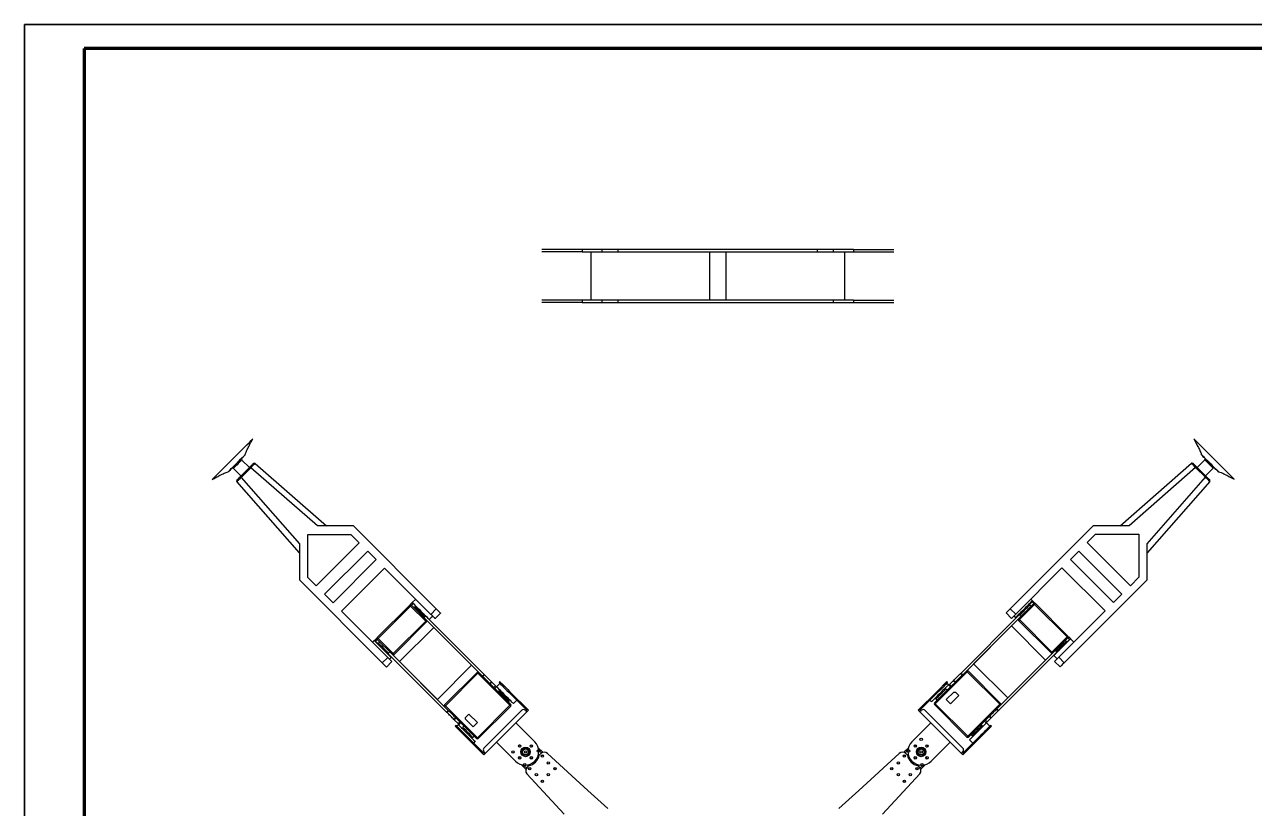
# Model space of a CAD drawing. Header units: millimetres. Extents: x 39 to 880, y 35 to 629.
# Drawn here: x 39 to 556, y 300 to 629 of the extents above; entities that cross this region are included whole.
import ezdxf

# ---------------------------------------------------------------- set-up
doc = ezdxf.new("R2010")
doc.units = ezdxf.units.MM
for name, color, linetype, lineweight in [('0粗实线', 7, 'Continuous', 70), ('0细实线', 7, 'Continuous', 35), ('粗实线', 7, 'Continuous', 70)]:
    doc.layers.add(name, color=color, linetype=linetype, lineweight=lineweight)

msp = doc.modelspace()

# ---------------------------------------------------------------- linework, layer by layer
at = {"color": 7, "linetype": 'Continuous', "lineweight": 25}
for p, q in [((273.67, 534.99), (256.69, 534.99)), ((273.67, 533.99), (256.69, 533.99)), ((273.67, 534.99), (273.67, 533.99)), ((282.03, 534.99), (273.67, 534.99)), ((273.67, 533.99), (282.03, 533.99)), ((277.18, 533.99), (277.18, 513.69)), ((282.03, 533.99), (282.03, 534.99)), ((288.69, 534.99), (282.03, 534.99)), ((282.03, 533.99), (288.69, 533.99)), ((288.69, 533.99), (288.69, 534.99)), ((372.49, 534.99), (288.69, 534.99)), ((288.69, 533.99), (372.49, 533.99)), ((327.18, 513.69), (327.18, 533.99)), ((334, 533.99), (334, 513.69)), ((372.49, 533.99), (372.49, 534.99)), ((379.14, 534.99), (372.49, 534.99)), ((372.49, 533.99), (379.14, 533.99)), ((379.14, 533.99), (379.14, 534.99)), ((387.51, 534.99), (379.14, 534.99)), ((379.14, 533.99), (387.51, 533.99)), ((384, 513.69), (384, 533.99)), ((387.51, 534.99), (387.51, 533.99)), ((387.51, 534.99), (404.48, 534.99)), ((387.51, 533.99), (404.48, 533.99)), ((273.67, 513.69), (256.69, 513.69)), ((273.67, 512.69), (256.69, 512.69)), ((273.67, 513.69), (273.67, 512.69)), ((282.03, 513.69), (273.67, 513.69)), ((273.67, 512.69), (282.03, 512.69)), ((282.03, 512.69), (282.03, 513.69)), ((288.69, 513.69), (282.03, 513.69)), ((282.03, 512.69), (288.69, 512.69)), ((288.69, 512.69), (288.69, 513.69)), ((372.49, 513.69), (288.69, 513.69)), ((288.69, 512.69), (372.49, 512.69)), ((379.14, 513.69), (372.49, 513.69)), ((379.14, 512.69), (379.14, 513.69)), ((387.51, 513.69), (379.14, 513.69)), ((387.51, 513.69), (387.51, 512.69)), ((387.51, 513.69), (404.48, 513.69)), ((387.51, 512.69), (404.48, 512.69)), ((133.83, 443.33), (130.64, 446.51)), ((136.21, 445.06), (166.18, 418.8)), ((499.58, 418.87), (529.54, 445.13)), ((530.23, 445.11), (531.64, 443.69)), ((535.11, 446.59), (531.93, 443.4)), ((127.11, 442.98), (130.29, 439.8)), ((130.01, 439.51), (134.11, 443.62)), ((134.46, 443.26), (130.36, 439.16)), ((130.36, 439.16), (154.83, 411.24)), ((162.38, 418.8), (134.46, 443.26)), ((531.29, 443.33), (503.37, 418.87)), ((510.93, 411.31), (535.39, 439.23)), ((535.39, 439.23), (531.29, 443.33)), ((531.64, 443.69), (535.75, 439.58)), ((535.46, 439.87), (538.65, 443.05)), ((154.83, 407.45), (128.57, 437.41)), ((537.19, 437.48), (510.93, 407.52)), ((177.53, 418.8), (162.38, 418.8)), ((212.35, 383.97), (177.53, 418.8)), ((488.23, 418.87), (453.4, 384.04)), ((503.37, 418.87), (488.23, 418.87)), ((158.36, 415.26), (176.47, 415.26)), ((158.36, 397.16), (158.36, 415.26)), ((176.47, 415.26), (180, 411.72)), ((485.75, 411.8), (489.29, 415.33)), ((489.29, 415.33), (507.39, 415.33)), ((507.39, 415.33), (507.39, 397.23)), ((154.83, 411.24), (154.83, 396.1)), ((180, 411.72), (161.9, 393.62)), ((165.43, 390.09), (183.54, 408.19)), ((183.54, 408.19), (187.07, 404.65)), ((478.68, 404.72), (482.22, 408.26)), ((482.22, 408.26), (500.32, 390.16)), ((503.86, 393.69), (485.75, 411.8)), ((510.93, 396.17), (510.93, 411.31)), ((187.07, 404.65), (168.97, 386.55)), ((496.78, 386.62), (478.68, 404.72)), ((172.51, 383.02), (190.61, 401.12)), ((190.61, 401.12), (210.05, 381.67)), ((455.7, 381.74), (475.15, 401.19)), ((475.15, 401.19), (493.25, 383.09)), ((154.83, 396.1), (189.65, 361.27)), ((161.9, 393.62), (158.36, 397.16)), ((476.1, 361.34), (510.93, 396.17)), ((507.39, 397.23), (503.86, 393.69)), ((168.97, 386.55), (165.43, 390.09)), ((203.69, 388.04), (202.27, 386.62)), ((462.77, 387.4), (462.07, 388.11)), ((500.32, 390.16), (496.78, 386.62)), ((191.95, 363.57), (172.51, 383.02)), ((187.53, 371.88), (201.18, 385.53)), ((201.53, 385.17), (187.88, 371.53)), ((201.53, 385.88), (202.24, 386.59)), ((207.9, 378.81), (201.53, 385.17)), ((202.59, 386.23), (201.89, 385.53)), ((201.89, 385.53), (208.25, 379.16)), ((204.15, 384.67), (202.59, 386.23)), ((203.3, 384.82), (202.95, 384.47)), ((204.75, 384.15), (204.54, 383.94)), ((210.05, 381.67), (212.35, 383.97)), ((451.64, 382.27), (453.4, 384.04)), ((453.93, 379.98), (451.64, 382.27)), ((453.4, 384.04), (455.7, 381.74)), ((456.94, 379.8), (463.3, 386.16)), ((463.66, 385.81), (457.29, 379.45)), ((461.36, 385.28), (461, 385.63)), ((461.18, 385.46), (462.6, 386.87)), ((462.24, 385.1), (461.71, 385.63)), ((463.3, 386.16), (462.6, 386.87)), ((462.95, 387.22), (463.66, 386.52)), ((477.3, 372.16), (463.66, 385.81)), ((464.01, 386.16), (477.66, 372.52)), ((493.25, 383.09), (473.8, 363.64)), ((194.25, 365.16), (207.9, 378.81)), ((208.25, 378.46), (194.6, 364.81)), ((206.66, 381.81), (206.87, 382.03)), ((207.19, 380.22), (207.54, 380.58)), ((232.44, 356.39), (207.39, 381.43)), ((231.73, 355.68), (208.25, 379.16)), ((209.35, 379.55), (210.76, 380.97)), ((214.12, 382.2), (211.82, 379.91)), ((432.75, 357.02), (457.65, 381.92)), ((433.46, 356.32), (456.94, 379.8)), ((455.7, 381.74), (453.93, 379.98)), ((454.99, 381.04), (455.7, 380.33)), ((470.59, 365.44), (456.94, 379.09)), ((457.29, 379.45), (470.94, 365.8)), ((457.47, 382.1), (457.82, 381.74)), ((457.47, 381.39), (458, 380.86)), ((211.25, 376.16), (196.9, 361.8)), ((227.16, 360.25), (211.25, 376.16)), ((453.93, 376.79), (438.02, 360.88)), ((468.29, 362.44), (453.93, 376.79)), ((470.94, 365.8), (477.3, 372.16)), ((478.01, 372.16), (478.72, 371.46)), ((186.29, 370.64), (185.59, 369.93)), ((186.47, 370.82), (187.18, 371.53)), ((187.53, 371.17), (186.82, 370.47)), ((188.24, 369.05), (186.82, 370.47)), ((193.9, 364.81), (187.53, 371.17)), ((187.88, 371.53), (194.25, 365.16)), ((188.59, 370.11), (188.06, 369.58)), ((188.42, 369.23), (188.06, 368.87)), ((477.66, 371.81), (471.29, 365.44)), ((473.94, 367.04), (474.16, 366.82)), ((476.28, 368.94), (476.07, 369.16)), ((476.95, 370.39), (476.6, 370.75)), ((476.8, 369.54), (478.36, 371.1)), ((478.36, 371.1), (477.66, 371.81)), ((480.17, 370.01), (478.75, 371.42)), ((189.65, 361.27), (191.95, 363.57)), ((193.72, 361.8), (191.42, 359.51)), ((191.6, 365.34), (191.95, 365.69)), ((216.67, 340.62), (191.77, 365.52)), ((192.3, 365.34), (192.83, 365.87)), ((192.66, 362.86), (193.37, 363.57)), ((217.38, 341.33), (193.9, 364.81)), ((196.9, 361.8), (212.81, 345.89)), ((447.81, 341.96), (471.29, 365.44)), ((448.52, 341.26), (473.56, 366.3)), ((452.38, 346.53), (468.29, 362.44)), ((471.68, 364.35), (473.1, 362.93)), ((474.33, 359.58), (472.04, 361.87)), ((472.35, 366.51), (472.71, 366.15)), ((473.8, 363.64), (476.1, 361.34)), ((212.81, 345.89), (227.16, 360.25)), ((215.82, 343.6), (229.46, 357.24)), ((229.82, 356.89), (216.17, 343.24)), ((243.25, 343.45), (229.82, 356.89)), ((435.37, 357.53), (421.94, 344.09)), ((433.31, 356.17), (432.6, 356.88)), ((432.75, 357.02), (433.46, 356.32)), ((435.02, 357.88), (435.37, 357.53)), ((449.02, 343.88), (435.37, 357.53)), ((435.73, 357.88), (449.37, 344.23)), ((438.02, 360.88), (452.38, 346.53)), ((231.73, 355.68), (232.44, 356.39)), ((232.59, 356.24), (231.88, 355.53)), ((234.82, 352.59), (235.53, 353.29)), ((235.68, 353.15), (234.97, 352.44)), ((236.53, 350.88), (234.97, 352.44)), ((237.24, 351.59), (235.68, 353.15)), ((236.53, 350.88), (237.24, 351.59)), ((239.04, 352.68), (237.63, 351.27)), ((239.04, 353.39), (238.69, 353.03)), ((426.78, 353.39), (422.72, 349.32)), ((427.13, 353.03), (426.78, 353.39)), ((427.42, 352.05), (426.78, 352.68)), ((428.3, 351.16), (427.59, 351.87)), ((427.95, 352.22), (429.51, 353.78)), ((427.95, 352.22), (428.65, 351.51)), ((428.65, 351.51), (430.22, 353.08)), ((430.22, 353.08), (429.51, 353.78)), ((429.66, 353.93), (430.36, 353.22)), ((430.36, 353.22), (430.22, 353.08)), ((237.59, 351.23), (236.89, 350.52)), ((236.89, 350.52), (243.6, 343.81)), ((238.66, 349.46), (238.3, 349.11)), ((240.1, 348.79), (239.89, 348.58)), ((242.01, 346.46), (242.23, 346.67)), ((242.76, 348.97), (243.11, 349.32)), ((242.76, 348.97), (250.36, 341.37)), ((243.11, 349.32), (251.06, 341.37)), ((422.72, 349.32), (414.76, 341.37)), ((423.07, 348.97), (415.47, 341.37)), ((421.58, 344.44), (428.3, 351.16)), ((422.11, 346.74), (422.47, 346.39)), ((423.07, 348.97), (422.72, 349.32)), ((426, 349.92), (425.65, 350.28)), ((426.89, 349.75), (426.36, 350.28)), ((426.53, 345.86), (429.72, 349.04)), ((431.84, 347.63), (428.3, 344.09)), ((429.72, 349.04), (430.42, 349.04)), ((430.42, 349.04), (431.84, 347.63)), ((216.17, 343.24), (229.6, 329.81)), ((216.67, 340.62), (217.38, 341.33)), ((217.52, 341.18), (216.82, 340.47)), ((229.6, 329.81), (243.25, 343.45)), ((243.6, 343.1), (229.96, 329.45)), ((248.24, 341.37), (232.33, 325.46)), ((242.54, 344.87), (242.9, 345.22)), ((244.7, 344.2), (246.12, 345.61)), ((251.06, 341.37), (245.76, 336.06)), ((249.65, 341.37), (250, 341.01)), ((250.36, 341.37), (250, 341.01)), ((420.06, 336.06), (414.76, 341.37)), ((415.82, 341.01), (415.47, 341.37)), ((415.82, 341.01), (416.17, 341.37)), ((433.5, 325.46), (417.59, 341.37)), ((419.71, 345.61), (420.35, 344.97)), ((421.58, 344.44), (421.94, 344.09)), ((435.23, 330.09), (421.58, 343.74)), ((421.94, 344.09), (435.58, 330.44)), ((422.11, 346.03), (422.64, 345.5)), ((428.3, 344.09), (426.53, 345.86)), ((435.58, 330.44), (449.02, 343.88)), ((448.37, 341.11), (445.43, 338.16)), ((448.37, 341.11), (447.66, 341.82)), ((447.81, 341.96), (448.52, 341.26)), ((449.02, 343.88), (449.37, 343.52)), ((219.76, 337.53), (220.47, 338.23)), ((220.62, 338.09), (219.91, 337.38)), ((221.47, 335.82), (219.91, 337.38)), ((222.18, 336.52), (220.62, 338.09)), ((221.47, 335.82), (222.18, 336.52)), ((222.53, 336.17), (221.83, 335.46)), ((229.25, 329.45), (222.53, 336.17)), ((224.65, 338.29), (226.07, 339.71)), ((224.65, 337.58), (224.65, 338.29)), ((227.84, 334.4), (224.65, 337.58)), ((226.07, 339.71), (229.6, 336.17)), ((229.6, 336.17), (227.84, 334.4)), ((237.63, 327.93), (245.76, 336.06)), ((253.72, 328.11), (245.76, 336.06)), ((420.06, 336.06), (412.11, 328.11)), ((420.06, 336.06), (428.2, 327.93)), ((442.66, 336.81), (435.94, 330.09)), ((443.36, 336.1), (442.66, 336.81)), ((443.01, 337.16), (444.57, 338.72)), ((443.01, 337.16), (443.72, 336.45)), ((443.72, 336.45), (443.36, 336.1)), ((444.81, 334.65), (443.4, 336.06)), ((443.72, 336.45), (445.28, 338.02)), ((445.28, 338.02), (444.57, 338.72)), ((444.72, 338.87), (445.43, 338.16)), ((445.43, 338.16), (445.28, 338.02)), ((220.66, 335), (220.31, 334.65)), ((220.66, 335), (224.73, 330.94)), ((221.65, 335.29), (221.01, 334.65)), ((223.95, 334.76), (223.42, 334.23)), ((223.77, 333.87), (223.42, 333.52)), ((224.73, 330.94), (224.37, 330.58)), ((224.73, 330.94), (232.33, 323.34)), ((441.1, 330.94), (433.5, 323.34)), ((437, 331.15), (437.35, 330.8)), ((438.59, 331.68), (438.8, 331.47)), ((440.92, 333.59), (440.71, 333.8)), ((441.1, 330.94), (441.45, 330.58)), ((441.59, 335.04), (441.24, 335.39)), ((445.52, 334.65), (441.45, 330.58)), ((445.52, 334.65), (445.17, 335)), ((224.37, 330.58), (232.33, 322.63)), ((226.95, 329.98), (227.31, 330.34)), ((227.66, 329.98), (228.19, 330.51)), ((228.08, 327.58), (228.72, 328.22)), ((237.63, 327.93), (232.33, 322.63)), ((237.63, 327.93), (245.58, 319.98)), ((255.19, 325.57), (257.06, 323.71)), ((408.77, 323.71), (410.63, 325.57)), ((420.24, 319.98), (428.2, 327.93)), ((433.5, 322.63), (428.2, 327.93)), ((441.45, 330.58), (433.5, 322.63)), ((436.33, 328.99), (437.74, 327.58)), ((232.68, 323.69), (232.33, 324.04)), ((232.68, 323.69), (232.33, 323.34)), ((256.25, 323.22), (255.6, 322.57)), ((275.99, 307.6), (259.02, 323.27)), ((389.83, 307.6), (406.81, 323.27)), ((410.23, 322.57), (409.58, 323.22)), ((433.5, 324.04), (433.14, 323.69)), ((433.5, 323.34), (433.14, 323.69)), ((249.99, 316.64), (248.12, 318.5)), ((251.13, 318.1), (250.48, 317.45)), ((415.35, 317.45), (414.7, 318.1)), ((417.7, 318.5), (415.84, 316.64)), ((266.09, 297.7), (250.42, 314.68)), ((399.73, 297.7), (415.4, 314.68)), ((275.99, 307.6), (284.36, 300.14)), ((381.47, 300.14), (389.83, 307.6))]:
    msp.add_line(p, q, dxfattribs=at)
msp.add_line((372.49, 512.69), (387.51, 512.69))
at = {"color": 8, "linetype": 'Continuous', "lineweight": 25}
for p, q in [((538.65, 443.05), (535.11, 446.59)), ((203.98, 384.5), (204.15, 384.67)), ((204.3, 384.52), (204.13, 384.35)), ((207.07, 381.4), (207.25, 381.58)), ((207.39, 381.43), (207.22, 381.25)), ((476.66, 369.39), (476.48, 369.57)), ((476.63, 369.72), (476.8, 369.54)), ((473.56, 366.3), (473.39, 366.48)), ((473.53, 366.62), (473.71, 366.45)), ((256.58, 323.48), (255.36, 324.69)), ((410.46, 324.69), (409.25, 323.48)), ((249, 318.33), (250.21, 317.12)), ((415.61, 317.12), (416.83, 318.33))]:
    msp.add_line(p, q, dxfattribs=at)
at = {"color": 7, "linetype": 'Continuous', "lineweight": 25, "flags": 128}
for points in [[(118.27, 438.38), (118.26, 438.38), (118.43, 438.54), (118.91, 439.02), (119.69, 439.81), (120.75, 440.86), (122.04, 442.15), (123.51, 443.62), (125.1, 445.21), (126.76, 446.87), (128.41, 448.52), (130.01, 450.12), (131.47, 451.59), (132.76, 452.87), (133.82, 453.93), (134.6, 454.71), (135.08, 455.2), (135.24, 455.35)], [(530.51, 455.43), (530.51, 455.43), (530.67, 455.27), (531.15, 454.78), (531.94, 454), (532.99, 452.94), (534.28, 451.66), (535.75, 450.19), (537.34, 448.6), (539, 446.94), (540.66, 445.28), (542.25, 443.69), (543.72, 442.22), (545, 440.93), (546.06, 439.88), (546.84, 439.09), (547.33, 438.61), (547.49, 438.45)], [(131.95, 448.53), (131.92, 448.5), (131.76, 448.34), (131.49, 448.07), (131.12, 447.69), (130.64, 447.22), (130.1, 446.67), (129.49, 446.07), (128.85, 445.43), (128.2, 444.77), (127.56, 444.13), (126.95, 443.53), (126.4, 442.98), (125.93, 442.51), (125.55, 442.13), (125.28, 441.86), (125.13, 441.71), (125.09, 441.67)], [(134.11, 443.62), (134.36, 443.86), (134.6, 444.1), (134.82, 444.33), (135.02, 444.53), (135.2, 444.7), (135.34, 444.84), (135.44, 444.95), (135.51, 445.01), (135.53, 445.03)], [(136.21, 445.06), (136.19, 445.03), (136.11, 444.95), (135.98, 444.82), (135.8, 444.64), (135.59, 444.42), (135.34, 444.16), (135.06, 443.88), (134.77, 443.58), (134.46, 443.26)], [(531.29, 443.33), (530.95, 443.68), (530.62, 444.02), (530.32, 444.33), (530.05, 444.6), (529.84, 444.83), (529.68, 444.99), (529.58, 445.09), (529.54, 445.13)], [(540.66, 441.74), (540.63, 441.78), (540.47, 441.93), (540.2, 442.2), (539.82, 442.58), (539.35, 443.05), (538.8, 443.6), (538.2, 444.2), (537.56, 444.84), (536.9, 445.5), (536.26, 446.14), (535.66, 446.74), (535.11, 447.29), (534.64, 447.76), (534.26, 448.14), (533.99, 448.41), (533.84, 448.57), (533.8, 448.6)], [(130.36, 439.16), (130.01, 438.82), (129.67, 438.49), (129.36, 438.19), (129.09, 437.92), (128.87, 437.71), (128.7, 437.54), (128.6, 437.45), (128.57, 437.41)], [(128.59, 438.1), (128.62, 438.12), (128.7, 438.2), (128.83, 438.33), (129, 438.51), (129.22, 438.72), (129.46, 438.97), (129.73, 439.24), (130.01, 439.51)], [(130.01, 439.51), (130.01, 439.51), (130.03, 439.49), (130.07, 439.45), (130.11, 439.41), (130.16, 439.36), (130.22, 439.29), (130.29, 439.23), (130.36, 439.16)], [(134.11, 443.62), (134.12, 443.61), (134.14, 443.59), (134.17, 443.56), (134.21, 443.51), (134.27, 443.46), (134.33, 443.4), (134.4, 443.33), (134.46, 443.26)], [(531.64, 443.69), (531.64, 443.68), (531.62, 443.66), (531.58, 443.63), (531.54, 443.58), (531.49, 443.53), (531.42, 443.47), (531.36, 443.4), (531.29, 443.33)], [(535.75, 439.58), (535.74, 439.58), (535.72, 439.56), (535.69, 439.52), (535.64, 439.48), (535.59, 439.43), (535.53, 439.36), (535.46, 439.3), (535.39, 439.23)], [(537.19, 437.48), (537.15, 437.52), (537.05, 437.62), (536.89, 437.78), (536.66, 437.99), (536.39, 438.26), (536.08, 438.56), (535.74, 438.89), (535.39, 439.23)], [(535.75, 439.58), (536.02, 439.31), (536.29, 439.04), (536.54, 438.8), (536.75, 438.58), (536.93, 438.4), (537.06, 438.27), (537.14, 438.19), (537.17, 438.17)], [(201.18, 385.53), (201.19, 385.52), (201.21, 385.5), (201.24, 385.47), (201.28, 385.42), (201.34, 385.37), (201.4, 385.31), (201.46, 385.24), (201.53, 385.17)], [(201.89, 385.53), (201.82, 385.6), (201.75, 385.66), (201.69, 385.72), (201.64, 385.78), (201.59, 385.82), (201.56, 385.85), (201.54, 385.87), (201.53, 385.88)], [(201.53, 385.17), (201.6, 385.24), (201.67, 385.31), (201.73, 385.37), (201.78, 385.42), (201.83, 385.47), (201.86, 385.5), (201.88, 385.52), (201.89, 385.53)], [(202.24, 386.59), (202.25, 386.58), (202.27, 386.56), (202.3, 386.53), (202.34, 386.48), (202.4, 386.43), (202.46, 386.37), (202.52, 386.3), (202.59, 386.23)], [(208.14, 380.76), (207.59, 381.31), (206.98, 381.92), (206.33, 382.57), (205.66, 383.24), (204.99, 383.91), (204.35, 384.54), (203.77, 385.13), (203.26, 385.64), (202.84, 386.05), (202.53, 386.36), (202.34, 386.56), (202.27, 386.62), (202.27, 386.62)], [(203.65, 384.82), (203.72, 384.75), (203.91, 384.56), (204.22, 384.25), (204.63, 383.85), (205.09, 383.38), (205.6, 382.87), (206.1, 382.37), (206.57, 381.9), (206.97, 381.5), (207.28, 381.19), (207.48, 381), (207.54, 380.93), (207.54, 380.93)], [(204.15, 384.67), (204.17, 384.65), (204.19, 384.63), (204.21, 384.62), (204.23, 384.6), (204.25, 384.58), (204.27, 384.56), (204.28, 384.54), (204.3, 384.52)], [(204.71, 384.11), (204.65, 384.17), (204.3, 384.52)], [(212.35, 383.97), (212.7, 383.63), (213.03, 383.29), (213.33, 382.99), (213.6, 382.72), (213.82, 382.5), (213.98, 382.34), (214.08, 382.24), (214.12, 382.2)], [(462.77, 387.4), (462.77, 387.4), (462.67, 387.3), (462.45, 387.08), (462.11, 386.74), (461.67, 386.29), (461.14, 385.76), (460.54, 385.17), (459.89, 384.52), (459.22, 383.85), (458.55, 383.18), (457.91, 382.54), (457.31, 381.94), (456.79, 381.42), (456.35, 380.98), (456.02, 380.64), (455.8, 380.43), (455.71, 380.33), (455.7, 380.33)], [(461.71, 385.63), (461.67, 385.6), (461.51, 385.43), (461.23, 385.15), (460.84, 384.76), (460.37, 384.29), (459.86, 383.78), (459.32, 383.25), (458.81, 382.73), (458.34, 382.26), (457.96, 381.88), (457.67, 381.59), (457.51, 381.43), (457.47, 381.39)], [(462.6, 386.87), (462.66, 386.94), (462.73, 387.01), (462.79, 387.07), (462.85, 387.12), (462.89, 387.16), (462.92, 387.2), (462.94, 387.22), (462.95, 387.22)], [(463.66, 386.52), (463.65, 386.51), (463.63, 386.49), (463.6, 386.46), (463.55, 386.41), (463.5, 386.36), (463.44, 386.3), (463.37, 386.23), (463.3, 386.16)], [(463.3, 386.16), (463.31, 386.16), (463.33, 386.14), (463.36, 386.1), (463.41, 386.06), (463.46, 386.01), (463.52, 385.94), (463.59, 385.88), (463.66, 385.81)], [(464.01, 386.16), (464, 386.16), (463.98, 386.14), (463.95, 386.1), (463.91, 386.06), (463.85, 386.01), (463.79, 385.94), (463.73, 385.88), (463.66, 385.81)], [(207.25, 381.58), (206.89, 381.93), (206.84, 381.99)], [(207.25, 381.58), (207.27, 381.56), (207.28, 381.54), (207.3, 381.53), (207.32, 381.51), (207.34, 381.49), (207.36, 381.47), (207.38, 381.45), (207.39, 381.43)], [(208.25, 379.16), (208.24, 379.16), (208.22, 379.14), (208.19, 379.1), (208.15, 379.06), (208.09, 379.01), (208.03, 378.94), (207.97, 378.88), (207.9, 378.81)], [(207.9, 378.81), (207.97, 378.74), (208.03, 378.67), (208.09, 378.61), (208.15, 378.56), (208.19, 378.52), (208.22, 378.48), (208.24, 378.46), (208.25, 378.46)], [(209.35, 379.55), (209.33, 379.57), (209.21, 379.69), (208.96, 379.94), (208.6, 380.3), (208.14, 380.76)], [(211.82, 379.91), (211.79, 379.94), (211.69, 380.04), (211.52, 380.2), (211.3, 380.42), (211.03, 380.69), (210.73, 381), (210.4, 381.33), (210.05, 381.67)], [(457.29, 379.45), (457.22, 379.51), (457.16, 379.58), (457.1, 379.64), (457.04, 379.7), (457, 379.74), (456.97, 379.77), (456.95, 379.79), (456.94, 379.8)], [(457.29, 379.45), (457.22, 379.38), (457.16, 379.31), (457.1, 379.25), (457.04, 379.2), (457, 379.15), (456.97, 379.12), (456.95, 379.1), (456.94, 379.09)], [(477.66, 372.52), (477.65, 372.51), (477.63, 372.49), (477.6, 372.46), (477.55, 372.41), (477.5, 372.36), (477.44, 372.3), (477.37, 372.23), (477.3, 372.16)], [(477.3, 372.16), (477.37, 372.09), (477.44, 372.03), (477.5, 371.97), (477.55, 371.91), (477.6, 371.87), (477.63, 371.84), (477.65, 371.82), (477.66, 371.81)], [(477.66, 371.81), (477.73, 371.88), (477.79, 371.94), (477.85, 372.01), (477.91, 372.06), (477.95, 372.1), (477.98, 372.14), (478, 372.16), (478.01, 372.16)], [(186.29, 370.64), (186.3, 370.64), (186.4, 370.54), (186.62, 370.32), (186.96, 369.98), (187.4, 369.54), (187.93, 369.01), (188.53, 368.41), (189.17, 367.76), (189.84, 367.09), (190.51, 366.42), (191.16, 365.78), (191.75, 365.18), (192.28, 364.66), (192.72, 364.22), (193.05, 363.88), (193.27, 363.67), (193.36, 363.57), (193.37, 363.57)], [(186.82, 370.47), (186.76, 370.53), (186.69, 370.6), (186.63, 370.66), (186.57, 370.72), (186.53, 370.76), (186.5, 370.79), (186.48, 370.81), (186.47, 370.82)], [(187.18, 371.53), (187.18, 371.52), (187.2, 371.5), (187.24, 371.47), (187.28, 371.42), (187.33, 371.37), (187.4, 371.31), (187.46, 371.24), (187.53, 371.17)], [(187.53, 371.88), (187.54, 371.87), (187.56, 371.85), (187.59, 371.82), (187.63, 371.78), (187.69, 371.72), (187.75, 371.66), (187.82, 371.59), (187.88, 371.53)], [(187.53, 371.17), (187.54, 371.18), (187.56, 371.2), (187.59, 371.23), (187.63, 371.28), (187.69, 371.33), (187.75, 371.39), (187.82, 371.46), (187.88, 371.53)], [(188.06, 369.58), (188.1, 369.54), (188.26, 369.38), (188.55, 369.09), (188.94, 368.71), (189.4, 368.24), (189.92, 367.73), (190.45, 367.19), (190.96, 366.68), (191.43, 366.21), (191.82, 365.83), (192.1, 365.54), (192.27, 365.38), (192.3, 365.34)], [(472.89, 365.56), (473.44, 366.1), (474.05, 366.72), (474.7, 367.37), (475.37, 368.04), (476.04, 368.7), (476.67, 369.34), (477.26, 369.92), (477.77, 370.43), (478.18, 370.85), (478.49, 371.16), (478.69, 371.35), (478.75, 371.42), (478.75, 371.42)], [(476.95, 370.04), (476.88, 369.97), (476.69, 369.78), (476.38, 369.47), (475.98, 369.07), (475.51, 368.6), (475.01, 368.1), (474.5, 367.59), (474.03, 367.12), (473.63, 366.72), (473.32, 366.41), (473.13, 366.22), (473.06, 366.15)], [(473.71, 366.45), (474.06, 366.8), (474.12, 366.86)], [(476.24, 368.98), (476.3, 369.04), (476.66, 369.39)], [(476.8, 369.54), (476.78, 369.52), (476.76, 369.5), (476.75, 369.48), (476.73, 369.46), (476.71, 369.45), (476.69, 369.43), (476.67, 369.41), (476.66, 369.39)], [(478.72, 371.46), (478.71, 371.45), (478.69, 371.43), (478.66, 371.4), (478.61, 371.35), (478.56, 371.3), (478.5, 371.24), (478.43, 371.17), (478.36, 371.1)], [(191.95, 363.57), (192.3, 363.23), (192.63, 362.89), (192.93, 362.59), (193.2, 362.32), (193.42, 362.1), (193.58, 361.94), (193.68, 361.84), (193.72, 361.8)], [(194.25, 365.16), (194.18, 365.09), (194.11, 365.03), (194.05, 364.97), (194, 364.91), (193.95, 364.87), (193.92, 364.84), (193.9, 364.82), (193.9, 364.81)], [(194.25, 365.16), (194.32, 365.09), (194.38, 365.03), (194.45, 364.97), (194.5, 364.91), (194.54, 364.87), (194.58, 364.84), (194.6, 364.82), (194.6, 364.81)], [(470.94, 365.8), (470.87, 365.73), (470.8, 365.66), (470.74, 365.6), (470.69, 365.55), (470.65, 365.5), (470.61, 365.47), (470.59, 365.45), (470.59, 365.44)], [(471.29, 365.44), (471.29, 365.45), (471.27, 365.47), (471.23, 365.5), (471.19, 365.55), (471.14, 365.6), (471.08, 365.66), (471.01, 365.73), (470.94, 365.8)], [(471.68, 364.35), (471.7, 364.36), (471.82, 364.49), (472.07, 364.74), (472.43, 365.1), (472.89, 365.56)], [(472.04, 361.87), (472.07, 361.91), (472.17, 362.01), (472.33, 362.17), (472.55, 362.39), (472.82, 362.66), (473.13, 362.97), (473.46, 363.3), (473.8, 363.64)], [(473.71, 366.45), (473.69, 366.43), (473.67, 366.41), (473.66, 366.39), (473.64, 366.37), (473.62, 366.36), (473.6, 366.34), (473.58, 366.32), (473.56, 366.3)], [(191.42, 359.51), (191.39, 359.54), (191.29, 359.64), (191.12, 359.8), (190.9, 360.02), (190.63, 360.29), (190.33, 360.6), (190, 360.93), (189.65, 361.27)], [(229.46, 357.24), (229.47, 357.24), (229.49, 357.22), (229.52, 357.18), (229.57, 357.14), (229.62, 357.09), (229.68, 357.02), (229.75, 356.96), (229.82, 356.89)], [(229.82, 356.89), (229.89, 356.96), (229.95, 357.02), (230.01, 357.09), (230.07, 357.14), (230.11, 357.18), (230.14, 357.22), (230.16, 357.24), (230.17, 357.24)], [(429.66, 353.93), (430.01, 354.28), (430.38, 354.65), (430.75, 355.02), (431.13, 355.4), (431.51, 355.78), (431.88, 356.16), (432.25, 356.52), (432.6, 356.88)], [(432.6, 356.88), (432.62, 356.89), (432.64, 356.91), (432.66, 356.93), (432.67, 356.95), (432.69, 356.97), (432.71, 356.99), (432.73, 357), (432.75, 357.02)], [(435.73, 357.88), (435.72, 357.87), (435.7, 357.85), (435.67, 357.82), (435.62, 357.78), (435.57, 357.72), (435.51, 357.66), (435.44, 357.59), (435.37, 357.53)], [(476.1, 361.34), (475.76, 361), (475.43, 360.67), (475.12, 360.36), (474.85, 360.09), (474.63, 359.87), (474.47, 359.71), (474.37, 359.61), (474.33, 359.58)], [(231.88, 355.53), (231.86, 355.55), (231.84, 355.57), (231.83, 355.59), (231.81, 355.61), (231.79, 355.62), (231.77, 355.64), (231.75, 355.66), (231.73, 355.68)], [(234.82, 352.59), (234.47, 352.94), (234.11, 353.31), (233.73, 353.68), (233.35, 354.06), (232.97, 354.44), (232.6, 354.81), (232.23, 355.18), (231.88, 355.53)], [(232.44, 356.39), (232.46, 356.37), (232.48, 356.35), (232.5, 356.33), (232.51, 356.31), (232.53, 356.29), (232.55, 356.28), (232.57, 356.26), (232.59, 356.24)], [(232.59, 356.24), (232.94, 355.89), (233.31, 355.52), (233.68, 355.15), (234.06, 354.77), (234.44, 354.39), (234.81, 354.01), (235.18, 353.65), (235.53, 353.29)], [(234.97, 352.44), (234.95, 352.46), (234.93, 352.48), (234.92, 352.5), (234.9, 352.52), (234.88, 352.53), (234.86, 352.55), (234.84, 352.57), (234.82, 352.59)], [(235.53, 353.29), (235.55, 353.28), (235.57, 353.26), (235.59, 353.24), (235.6, 353.22), (235.62, 353.2), (235.64, 353.19), (235.66, 353.17), (235.68, 353.15)], [(237.24, 351.59), (237.31, 351.52), (237.38, 351.45), (237.44, 351.39), (237.49, 351.34), (237.53, 351.29), (237.57, 351.26), (237.59, 351.24), (237.59, 351.23)], [(244.7, 344.2), (244.7, 344.2), (244.6, 344.29), (244.39, 344.51), (244.05, 344.84), (243.61, 345.28), (243.09, 345.81), (242.49, 346.41), (241.85, 347.05), (241.18, 347.72), (240.51, 348.39), (239.86, 349.03), (239.27, 349.63), (238.74, 350.16), (238.29, 350.6), (237.96, 350.94), (237.73, 351.16), (237.63, 351.26), (237.63, 351.27)], [(238.69, 353.03), (238.71, 353.02), (238.85, 352.88), (239.12, 352.61), (239.51, 352.21), (240.02, 351.71), (240.62, 351.11), (241.29, 350.44), (242.01, 349.72), (242.76, 348.97)], [(239.04, 353.39), (239.06, 353.37), (239.2, 353.23), (239.47, 352.96), (239.87, 352.57), (240.37, 352.06), (240.97, 351.46), (241.64, 350.79), (242.36, 350.07), (243.11, 349.32)], [(427.42, 352.05), (427.4, 352.03), (427.27, 351.9), (427.02, 351.65), (426.65, 351.28), (426.19, 350.81), (425.64, 350.27), (425.03, 349.65), (424.37, 349), (423.7, 348.33), (423.04, 347.66), (422.4, 347.03), (421.82, 346.45), (421.31, 345.94), (420.9, 345.53), (420.59, 345.22), (420.41, 345.04), (420.35, 344.97)], [(427.13, 353.03), (427.12, 353.02), (426.98, 352.88), (426.71, 352.61), (426.31, 352.21), (425.81, 351.71), (425.21, 351.11), (424.54, 350.44), (423.82, 349.72), (423.07, 348.97)], [(427.59, 351.87), (427.6, 351.88), (427.62, 351.9), (427.65, 351.93), (427.7, 351.97), (427.75, 352.03), (427.81, 352.09), (427.88, 352.15), (427.95, 352.22)], [(428.65, 351.51), (428.59, 351.45), (428.52, 351.38), (428.46, 351.32), (428.4, 351.26), (428.36, 351.22), (428.33, 351.19), (428.31, 351.17), (428.3, 351.16)], [(429.51, 353.78), (429.53, 353.8), (429.55, 353.82), (429.57, 353.84), (429.58, 353.86), (429.6, 353.88), (429.62, 353.9), (429.64, 353.91), (429.66, 353.93)], [(433.31, 356.17), (432.96, 355.82), (432.59, 355.45), (432.22, 355.08), (431.84, 354.7), (431.46, 354.32), (431.08, 353.94), (430.72, 353.58), (430.36, 353.22)], [(433.46, 356.32), (433.44, 356.3), (433.42, 356.28), (433.4, 356.26), (433.38, 356.24), (433.36, 356.22), (433.34, 356.2), (433.33, 356.19), (433.31, 356.17)], [(236.89, 350.52), (236.88, 350.53), (236.86, 350.55), (236.83, 350.58), (236.78, 350.63), (236.73, 350.68), (236.67, 350.74), (236.6, 350.81), (236.53, 350.88)], [(239.01, 349.46), (239.08, 349.4), (239.27, 349.2), (239.58, 348.89), (239.98, 348.49), (240.45, 348.02), (240.95, 347.52), (241.46, 347.02), (241.93, 346.55), (242.33, 346.14), (242.64, 345.84), (242.83, 345.64), (242.9, 345.58), (242.9, 345.58)], [(426.36, 350.28), (426.29, 350.21), (426.09, 350.01), (425.78, 349.7), (425.37, 349.29), (424.89, 348.81), (424.37, 348.29), (423.84, 347.76), (423.33, 347.25), (422.88, 346.8), (422.52, 346.44), (422.26, 346.18), (422.13, 346.05), (422.11, 346.03)], [(215.82, 343.6), (215.82, 343.59), (215.84, 343.57), (215.88, 343.54), (215.92, 343.49), (215.97, 343.44), (216.03, 343.38), (216.1, 343.31), (216.17, 343.24)], [(215.82, 342.89), (215.82, 342.89), (215.84, 342.91), (215.88, 342.95), (215.92, 342.99), (215.97, 343.05), (216.03, 343.11), (216.1, 343.17), (216.17, 343.24)], [(217.38, 341.33), (217.4, 341.31), (217.42, 341.29), (217.43, 341.27), (217.45, 341.25), (217.47, 341.23), (217.49, 341.21), (217.51, 341.2), (217.52, 341.18)], [(217.52, 341.18), (217.88, 340.83), (218.24, 340.46), (218.62, 340.09), (219, 339.71), (219.38, 339.33), (219.75, 338.95), (220.12, 338.59), (220.47, 338.23)], [(243.25, 343.45), (243.32, 343.52), (243.39, 343.59), (243.45, 343.65), (243.5, 343.7), (243.55, 343.75), (243.58, 343.78), (243.6, 343.8), (243.6, 343.81)], [(243.25, 343.45), (243.32, 343.38), (243.39, 343.32), (243.45, 343.26), (243.5, 343.2), (243.55, 343.16), (243.58, 343.13), (243.6, 343.11), (243.6, 343.1)], [(421.94, 344.09), (421.87, 344.02), (421.8, 343.95), (421.74, 343.89), (421.69, 343.84), (421.64, 343.8), (421.61, 343.76), (421.59, 343.74), (421.58, 343.74)], [(444.72, 338.87), (445.07, 339.22), (445.44, 339.59), (445.81, 339.96), (446.19, 340.34), (446.57, 340.72), (446.94, 341.1), (447.31, 341.46), (447.66, 341.82)], [(447.66, 341.82), (447.68, 341.83), (447.7, 341.85), (447.72, 341.87), (447.74, 341.89), (447.75, 341.91), (447.77, 341.92), (447.79, 341.94), (447.81, 341.96)], [(448.52, 341.26), (448.5, 341.24), (448.48, 341.22), (448.46, 341.2), (448.44, 341.18), (448.42, 341.16), (448.41, 341.14), (448.39, 341.13), (448.37, 341.11)], [(449.37, 344.23), (449.37, 344.22), (449.35, 344.2), (449.31, 344.17), (449.27, 344.13), (449.22, 344.07), (449.15, 344.01), (449.09, 343.95), (449.02, 343.88)], [(216.82, 340.47), (216.8, 340.49), (216.78, 340.51), (216.76, 340.53), (216.75, 340.54), (216.73, 340.56), (216.71, 340.58), (216.69, 340.6), (216.67, 340.62)], [(219.76, 337.53), (219.41, 337.88), (219.04, 338.25), (218.67, 338.62), (218.29, 339), (217.91, 339.38), (217.54, 339.75), (217.17, 340.12), (216.82, 340.47)], [(219.91, 337.38), (219.89, 337.4), (219.87, 337.42), (219.85, 337.44), (219.84, 337.45), (219.82, 337.47), (219.8, 337.49), (219.78, 337.51), (219.76, 337.53)], [(220.47, 338.23), (220.49, 338.22), (220.51, 338.2), (220.52, 338.18), (220.54, 338.16), (220.56, 338.14), (220.58, 338.12), (220.6, 338.1), (220.62, 338.09)], [(221.83, 335.46), (221.82, 335.47), (221.8, 335.49), (221.77, 335.52), (221.72, 335.57), (221.67, 335.62), (221.61, 335.68), (221.54, 335.75), (221.47, 335.82)], [(222.18, 336.52), (222.25, 336.46), (222.31, 336.39), (222.38, 336.33), (222.43, 336.27), (222.47, 336.23), (222.51, 336.2), (222.53, 336.18), (222.53, 336.17)], [(436.33, 328.99), (436.33, 329), (436.42, 329.09), (436.64, 329.31), (436.97, 329.64), (437.41, 330.08), (437.94, 330.61), (438.54, 331.2), (439.18, 331.85), (439.85, 332.52), (440.52, 333.18), (441.16, 333.83), (441.76, 334.43), (442.29, 334.96), (442.73, 335.4), (443.07, 335.74), (443.3, 335.96), (443.39, 336.06), (443.4, 336.06)], [(442.66, 336.81), (442.66, 336.81), (442.68, 336.83), (442.72, 336.87), (442.76, 336.91), (442.81, 336.96), (442.87, 337.03), (442.94, 337.09), (443.01, 337.16)], [(444.57, 338.72), (444.59, 338.74), (444.61, 338.76), (444.63, 338.78), (444.65, 338.8), (444.66, 338.82), (444.68, 338.83), (444.7, 338.85), (444.72, 338.87)], [(220.31, 334.65), (220.32, 334.63), (220.46, 334.5), (220.73, 334.22), (221.13, 333.83), (221.63, 333.32), (222.23, 332.72), (222.9, 332.05), (223.62, 331.33), (224.37, 330.58)], [(221.65, 335.29), (221.67, 335.27), (221.8, 335.14), (222.05, 334.89), (222.41, 334.52), (222.88, 334.06), (223.43, 333.51), (224.04, 332.89), (224.7, 332.24), (225.37, 331.57), (226.03, 330.9), (226.67, 330.27), (227.25, 329.69), (227.75, 329.18), (228.17, 328.77), (228.47, 328.46), (228.66, 328.28), (228.72, 328.22)], [(223.42, 334.23), (223.48, 334.16), (223.68, 333.96), (223.99, 333.65), (224.4, 333.24), (224.88, 332.76), (225.41, 332.24), (225.94, 331.71), (226.44, 331.2), (226.89, 330.75), (227.25, 330.39), (227.51, 330.13), (227.64, 330), (227.66, 329.98)], [(441.59, 334.69), (441.53, 334.62), (441.33, 334.43), (441.03, 334.12), (440.62, 333.71), (440.15, 333.24), (439.65, 332.74), (439.15, 332.24), (438.68, 331.77), (438.28, 331.37), (437.97, 331.06), (437.77, 330.86), (437.71, 330.8), (437.71, 330.8)], [(445.17, 335), (445.15, 334.99), (445.01, 334.85), (444.74, 334.58), (444.34, 334.18), (443.84, 333.68), (443.24, 333.08), (442.57, 332.41), (441.85, 331.68), (441.1, 330.94)], [(229.25, 329.45), (229.26, 329.46), (229.28, 329.48), (229.31, 329.51), (229.35, 329.56), (229.41, 329.61), (229.47, 329.67), (229.54, 329.74), (229.6, 329.81)], [(229.6, 329.81), (229.67, 329.74), (229.74, 329.67), (229.8, 329.61), (229.85, 329.56), (229.9, 329.51), (229.93, 329.48), (229.95, 329.46), (229.96, 329.45)], [(435.58, 330.44), (435.52, 330.37), (435.45, 330.31), (435.39, 330.25), (435.33, 330.19), (435.29, 330.15), (435.26, 330.12), (435.24, 330.1), (435.23, 330.09)], [(435.58, 330.44), (435.65, 330.37), (435.72, 330.31), (435.78, 330.25), (435.83, 330.19), (435.88, 330.15), (435.91, 330.12), (435.93, 330.1), (435.94, 330.09)]]:
    msp.add_lwpolyline(points, dxfattribs=at)
at = {"color": 8, "linetype": 'Continuous', "lineweight": 25, "flags": 128}
for points in [[(124.85, 441.54), (124.89, 441.57), (125.05, 441.74), (125.34, 442.02), (125.74, 442.42), (126.23, 442.92), (126.81, 443.5), (127.45, 444.13), (128.13, 444.81), (128.81, 445.5), (129.49, 446.17), (130.13, 446.81), (130.71, 447.39), (131.2, 447.89), (131.6, 448.29), (131.89, 448.57), (132.05, 448.73), (132.09, 448.77)], [(130.64, 446.51), (130.64, 446.51), (130.54, 446.41), (130.32, 446.19), (129.99, 445.86), (129.58, 445.45), (129.12, 444.99), (128.64, 444.51), (128.17, 444.04), (127.76, 443.63), (127.43, 443.3), (127.21, 443.08), (127.11, 442.98), (127.11, 442.98)], [(533.67, 448.84), (533.7, 448.8), (533.87, 448.64), (534.15, 448.36), (534.55, 447.96), (535.05, 447.46), (535.63, 446.88), (536.27, 446.24), (536.94, 445.57), (537.63, 444.88), (538.3, 444.21), (538.94, 443.57), (539.52, 442.99), (540.02, 442.49), (540.42, 442.09), (540.7, 441.81), (540.86, 441.64), (540.9, 441.61)], [(207.54, 380.58), (207.5, 380.61), (207.34, 380.78), (207.06, 381.06), (206.67, 381.45), (206.2, 381.92), (205.69, 382.43), (205.16, 382.96), (204.64, 383.48), (204.17, 383.94), (203.79, 384.33), (203.5, 384.62), (203.34, 384.78), (203.3, 384.82)], [(472.71, 366.15), (472.75, 366.19), (472.91, 366.35), (473.19, 366.64), (473.58, 367.03), (474.05, 367.49), (474.56, 368.01), (475.09, 368.54), (475.61, 369.05), (476.08, 369.52), (476.46, 369.91), (476.75, 370.19), (476.91, 370.36), (476.95, 370.39)], [(242.9, 345.22), (242.88, 345.24), (242.75, 345.37), (242.49, 345.63), (242.13, 345.99), (241.68, 346.44), (241.17, 346.95), (240.64, 347.48), (240.12, 348), (239.64, 348.48), (239.23, 348.89), (238.92, 349.2), (238.72, 349.4), (238.66, 349.46)], [(437.35, 330.8), (437.37, 330.81), (437.5, 330.95), (437.76, 331.2), (438.12, 331.57), (438.57, 332.01), (439.08, 332.52), (439.61, 333.05), (440.13, 333.57), (440.61, 334.05), (441.02, 334.46), (441.33, 334.78), (441.53, 334.97), (441.59, 335.04)]]:
    msp.add_lwpolyline(points, dxfattribs=at)
at = {"color": 7, "linetype": 'Continuous', "lineweight": 25}
for centre, radius in [((247.35, 326.34), 0.5), ((249.83, 323.87), 2), ((252.3, 326.34), 0.5), ((413.52, 326.34), 0.5), ((416, 323.87), 2), ((418.47, 326.34), 0.5), ((247.35, 321.39), 0.5), ((249.83, 323.87), 1.5), ((249.83, 323.87), 1.25), ((252.3, 321.39), 0.5), ((256.9, 322.1), 0.5), ((256.9, 322.1), 0.4), ((408.93, 322.1), 0.5), ((408.93, 322.1), 0.4), ((413.52, 321.39), 0.5), ((416, 323.87), 1.5), ((416, 323.87), 1.25), ((418.47, 321.39), 0.5), ((251.6, 316.8), 0.5), ((251.6, 316.8), 0.4), ((259.37, 319.27), 0.5), ((262.2, 316.8), 0.5), ((262.2, 316.8), 0.4), ((403.62, 316.8), 0.5), ((403.62, 316.8), 0.4), ((406.45, 319.27), 0.5), ((414.23, 316.8), 0.5), ((414.23, 316.8), 0.4), ((254.42, 314.32), 0.5), ((256.9, 311.49), 0.5), ((256.9, 311.49), 0.4), ((259.37, 314.32), 0.5), ((406.45, 314.32), 0.5), ((408.93, 311.49), 0.5), ((408.93, 311.49), 0.4), ((411.4, 314.32), 0.5)]:
    msp.add_circle(centre, radius, dxfattribs=at)
at = {"color": 7, "linetype": 'Continuous'}
for centre in [(416, 329.17), (244.52, 323.87), (249.83, 323.87), (255.14, 324.21), (410.68, 324.21), (416, 323.87), (249.49, 318.55), (259.37, 319.27), (406.45, 319.27), (416.34, 318.55), (254.42, 314.32), (259.37, 314.32), (406.45, 314.32), (411.4, 314.32)]:
    msp.add_circle(centre, 0.5, dxfattribs=at)
at = {"color": 7, "linetype": 'Continuous', "lineweight": 25}
for centre, radius, start, end in [((131, 446.87), 0.5, 135, 225), ((131.6, 448.88), 0.5, 315, 346.9398), ((135.88, 444.68), 0.5, 48.7692, 135), ((529.87, 444.75), 0.5, 45, 131.2308), ((534.15, 448.95), 0.5, 193.0602, 225), ((534.76, 446.94), 0.5, 315, 45), ((124.74, 442.02), 0.5, 283.0602, 315), ((126.76, 442.63), 0.5, 45, 135), ((539, 442.7), 0.5, 45, 135), ((541.01, 442.09), 0.5, 225, 256.9398), ((128.94, 437.74), 0.5, 135, 221.2308), ((536.81, 437.81), 0.5, 318.7692, 45), ((201.53, 385.17), 0.5, 45, 135), ((203.48, 384.64), 0.25, 45, 135), ((463.66, 385.81), 0.5, 45, 135), ((207.37, 380.75), 0.25, 315, 45), ((207.9, 378.81), 0.5, 315, 45), ((457.29, 379.45), 0.5, 135, 225), ((477.3, 372.16), 0.5, 315, 45), ((187.88, 371.53), 0.5, 135, 225), ((476.77, 370.22), 0.25, 315, 45), ((194.25, 365.16), 0.5, 225, 315), ((470.94, 365.8), 0.5, 225, 315), ((472.88, 366.33), 0.25, 225, 315), ((229.82, 356.89), 0.5, 45, 135), ((435.37, 357.53), 0.5, 45, 135), ((238.83, 349.29), 0.25, 45, 135), ((216.17, 343.24), 0.5, 135, 225), ((242.72, 345.4), 0.25, 315, 45), ((243.25, 343.45), 0.5, 315, 45), ((248.94, 340.66), 1, 45, 135), ((416.88, 340.66), 1, 45, 135), ((421.94, 344.09), 0.5, 135, 225), ((449.02, 343.88), 0.5, 315, 45), ((437.53, 330.97), 0.25, 225, 315), ((441.42, 334.86), 0.25, 315, 45), ((229.6, 329.81), 0.5, 225, 315), ((233.03, 324.75), 1, 135, 225), ((249.65, 324.04), 5.75, 225, 45), ((247.19, 326.17), 0.5, 48.8717, 123.258), ((247.19, 326.17), 0.5, 330.6136, 48.8717), ((252.13, 326.5), 0.5, 240.6136, 318.8717), ((252.13, 326.5), 0.5, 318.8717, 33.2581), ((416.17, 324.04), 5.75, 135, 315), ((413.36, 326.17), 0.5, 48.8717, 123.2581), ((413.36, 326.17), 0.5, 330.6135, 48.8717), ((418.3, 326.5), 0.5, 240.6135, 318.8717), ((418.3, 326.5), 0.5, 318.8717, 33.2581), ((432.79, 324.75), 1, 315, 45), ((435.58, 330.44), 0.5, 225, 315), ((247.53, 321.23), 0.5, 138.8717, 213.2581), ((247.53, 321.23), 0.5, 60.6136, 138.8717), ((250.18, 323.51), 5.5, 279.9032, 350.0968), ((252.46, 321.56), 0.5, 150.6135, 228.8717), ((252.46, 321.56), 0.5, 228.8717, 303.2581), ((257.66, 321.8), 2, 47.2906, 135), ((408.16, 321.8), 2, 45, 132.7094), ((415.64, 323.51), 5.5, 189.9032, 260.0968), ((413.7, 321.23), 0.5, 138.8717, 213.2581), ((413.7, 321.23), 0.5, 60.6136, 138.8717), ((418.63, 321.56), 0.5, 150.6136, 228.8717), ((418.63, 321.56), 0.5, 228.8717, 303.2581), ((251.89, 316.03), 2, 135, 222.7094), ((413.93, 316.03), 2, 317.2906, 45)]:
    msp.add_arc(centre, radius, start, end, dxfattribs=at)
for points, knots in [([(132.09, 448.77), (132.2, 449.13), (132.48, 450), (133.19, 451.45), (134.13, 453.29), (134.85, 454.63), (135.25, 455.36)], [0, 0, 0, 0, 0.153078, 0.376176, 0.661042, 1, 1, 1, 1]), ([(530.51, 455.43), (530.78, 454.93), (531.35, 453.87), (532.22, 452.22), (532.93, 450.78), (533.43, 449.63), (533.59, 449.1), (533.67, 448.84)], [0, 0, 0, 0, 0.23283, 0.491451, 0.75846, 0.885332, 1, 1, 1, 1]), ([(118.26, 438.38), (118.77, 438.65), (119.83, 439.22), (121.47, 440.09), (122.92, 440.8), (124.06, 441.3), (124.6, 441.46), (124.85, 441.54)], [0, 0, 0, 0, 0.23283, 0.491451, 0.758462, 0.885334, 1, 1, 1, 1]), ([(540.9, 441.61), (541.26, 441.49), (542.13, 441.21), (543.58, 440.5), (545.42, 439.56), (546.76, 438.84), (547.49, 438.45)], [0, 0, 0, 0, 0.153079, 0.376177, 0.661042, 1, 1, 1, 1])]:
    msp.add_open_spline(points, degree=3, knots=knots, dxfattribs=at)
at = {"layer": '0粗实线', "color": 0, "lineweight": 70}
msp.add_line((870.41, 619.43), (64.41, 619.43), dxfattribs=at)
at = {"layer": '0细实线', "color": 0, "lineweight": 35}
for p, q in [((39.41, 629.43), (39.41, 35.43)), ((880.41, 629.43), (39.41, 629.43))]:
    msp.add_line(p, q, dxfattribs=at)
at = {"layer": '粗实线', "color": 0, "lineweight": 70}
msp.add_line((64.41, 619.43), (64.41, 45.43), dxfattribs=at)

doc.saveas('drawing.dxf')
